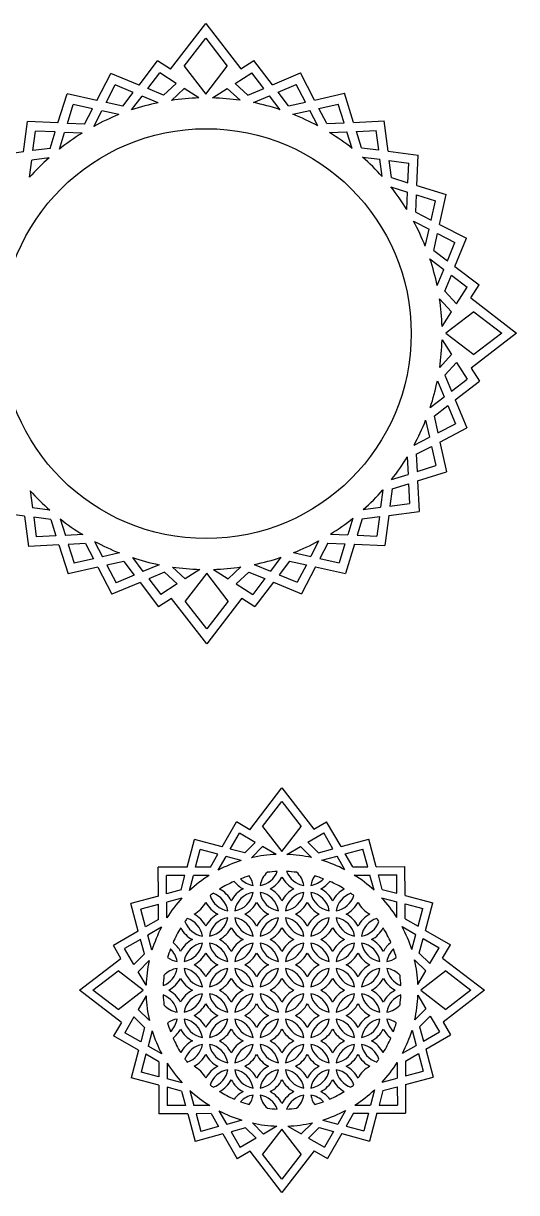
# Model space of a CAD drawing. Extents: x -1001 to -400, y -393 to -130.
# Drawn here: x -824.6 to -716.4, y -389.9 to -133.2 of the extents above; entities that cross this region are included whole.
import ezdxf

# ---------------------------------------------------------------- set-up
doc = ezdxf.new("R2010")
doc.units = 0
doc.layers.get('0').update_dxf_attribs({"linetype": 'CONTINUOUS'})

msp = doc.modelspace()

# ---------------------------------------------------------------- linework, layer by layer
for p, q in [((-792.312959, -143.211841), (-784.591329, -133.187622)), ((-784.591329, -133.187622), (-776.891872, -143.183055)), ((-789.303862, -142.582823), (-784.591329, -136.465013)), ((-784.591329, -136.465013), (-779.878795, -142.582823)), ((-799.228991, -146.717792), (-795.173308, -141.390041)), ((-792.312959, -143.211841), (-795.173308, -141.390041)), ((-789.303862, -142.582823), (-784.591329, -148.700633)), ((-784.591329, -148.700633), (-779.878795, -142.582823)), ((-776.891872, -143.183055), (-774.036085, -141.348247)), ((-769.959366, -146.659917), (-774.036085, -141.348247)), ((-808.484282, -150.107182), (-805.415368, -144.15611)), ((-799.228991, -146.717792), (-805.415368, -144.15611)), ((-797.317861, -147.509161), (-794.696157, -144.065157)), ((-791.04542, -146.390368), (-794.696157, -144.065157)), ((-778.144168, -146.364858), (-774.502654, -144.025229)), ((-771.867351, -147.458838), (-774.502654, -144.025229)), ((-769.959366, -146.659917), (-763.783166, -144.073791)), ((-760.690744, -150.01268), (-763.783166, -144.073791)), ((-817.010403, -155.052245), (-815.021506, -148.658671)), ((-808.484282, -150.107182), (-815.021506, -148.658671)), ((-806.464767, -150.554664), (-804.480937, -146.707729)), ((-800.481894, -148.36367), (-804.480937, -146.707729)), ((-802.772544, -151.372784), (-800.481894, -148.36367)), ((-793.823796, -148.955999), (-797.317861, -147.509161)), ((-793.823796, -148.955999), (-791.04542, -146.390368)), ((-792.110421, -150.096113), (-789.300744, -147.501578)), ((-786.075067, -149.556061), (-789.300744, -147.501578)), ((-783.101964, -149.550182), (-779.884436, -147.482959)), ((-777.064521, -150.066363), (-779.884436, -147.482959)), ((-775.355669, -148.919482), (-778.144168, -146.364858)), ((-775.355669, -148.919482), (-771.867351, -147.458838)), ((-768.699964, -148.300828), (-764.7075, -146.629085)), ((-766.397434, -151.300859), (-768.699964, -148.300828)), ((-762.708473, -150.468145), (-764.7075, -146.629085)), ((-760.690744, -150.01268), (-754.159298, -148.538329)), ((-752.145134, -154.923987), (-754.159298, -148.538329)), ((-814.943864, -155.142243), (-813.658187, -151.009263)), ((-809.432347, -151.94562), (-813.658187, -151.009263)), ((-802.772544, -151.372784), (-806.464767, -150.554664)), ((-800.88722, -152.198053), (-798.570765, -149.155039)), ((-795.037336, -150.618177), (-798.570765, -149.155039)), ((-774.135565, -150.576847), (-770.607949, -149.099748)), ((-768.279479, -152.133577), (-770.607949, -149.099748)), ((-766.397434, -151.300859), (-762.708473, -150.468145)), ((-759.735416, -151.847354), (-755.513311, -150.894293)), ((-754.2113, -155.022157), (-755.513311, -150.894293)), ((-811.165669, -155.306785), (-809.432347, -151.94562)), ((-809.165682, -155.792134), (-807.412832, -152.393102)), ((-803.679013, -153.220438), (-807.412832, -152.393102)), ((-765.483665, -153.144914), (-761.753145, -152.302819)), ((-759.986869, -155.694892), (-761.753145, -152.302819)), ((-757.988816, -155.201638), (-759.735416, -151.847354)), ((-824.548292, -161.402726), (-823.699843, -154.760916)), ((-817.010403, -155.052245), (-823.699843, -154.760916)), ((-811.165669, -155.306785), (-814.943864, -155.142243)), ((-757.988816, -155.201638), (-754.2113, -155.022157)), ((-752.145134, -154.923987), (-745.456897, -154.606207)), ((-744.58219, -161.244609), (-745.456897, -154.606207)), ((-822.497521, -161.132506), (-821.94906, -156.83906)), ((-817.624824, -157.027382), (-821.94906, -156.83906)), ((-818.748153, -160.638472), (-817.624824, -157.027382)), ((-816.694269, -160.769153), (-815.558285, -157.117381)), ((-811.737525, -157.283777), (-815.558285, -157.117381)), ((-757.409146, -157.176353), (-753.589074, -156.994849)), ((-752.438658, -160.642099), (-753.589074, -156.994849)), ((-751.522907, -156.896679), (-747.199448, -156.691258)), ((-750.385308, -160.503297), (-751.522907, -156.896679)), ((-746.634014, -160.982501), (-747.199448, -156.691258)), ((-824.548292, -161.402726), (-831.186693, -162.277432)), ((-818.748153, -160.638472), (-822.497521, -161.132506)), ((-750.385308, -160.503297), (-746.634014, -160.982501)), ((-744.58219, -161.244609), (-737.940381, -162.093057)), ((-823.24423, -166.977885), (-822.759628, -163.18433)), ((-818.96802, -162.68473), (-822.759628, -163.18433)), ((-750.15735, -162.54867), (-746.363795, -163.033272)), ((-745.864195, -166.824881), (-746.363795, -163.033272)), ((-744.311971, -163.29538), (-740.018524, -163.84384)), ((-743.817937, -167.044748), (-744.311971, -163.29538)), ((-740.206847, -168.168077), (-740.018524, -163.84384)), ((-738.231709, -168.782498), (-737.940381, -162.093057)), ((-743.948617, -169.098631), (-740.296846, -170.234615)), ((-743.817937, -167.044748), (-740.206847, -168.168077)), ((-738.231709, -168.782498), (-731.838136, -170.771395)), ((-740.463241, -174.055375), (-740.296846, -170.234615)), ((-738.48625, -174.627231), (-738.321708, -170.849036)), ((-738.321708, -170.849036), (-734.188728, -172.134713)), ((-733.286647, -177.308619), (-731.838136, -170.771395)), ((-735.125085, -176.360553), (-734.188728, -172.134713)), ((-738.971599, -176.627219), (-735.572567, -178.380068)), ((-738.48625, -174.627231), (-735.125085, -176.360553)), ((-736.399903, -182.113888), (-735.572567, -178.380068)), ((-734.552248, -183.020357), (-733.734129, -179.328134)), ((-733.734129, -179.328134), (-729.887193, -181.311963)), ((-733.286647, -177.308619), (-727.335575, -180.377532)), ((-731.543135, -185.311006), (-729.887193, -181.311963)), ((-729.897257, -186.56391), (-727.335575, -180.377532)), ((-734.552248, -183.020357), (-731.543135, -185.311006)), ((-735.377517, -184.90568), (-732.334504, -187.222136)), ((-733.797641, -190.755565), (-732.334504, -187.222136)), ((-729.897257, -186.56391), (-724.569506, -190.619592)), ((-732.135464, -191.969104), (-730.688626, -188.475039)), ((-730.688626, -188.475039), (-727.244622, -191.096743)), ((-732.135464, -191.969104), (-729.569832, -194.747481)), ((-729.569832, -194.747481), (-727.244622, -191.096743)), ((-726.391306, -193.479941), (-724.569506, -190.619592)), ((-733.275578, -193.682479), (-730.681043, -196.492156)), ((-726.391306, -193.479941), (-716.367087, -201.201572)), ((-732.735526, -199.717833), (-730.681043, -196.492156)), ((-725.762287, -196.489038), (-731.880097, -201.201572)), ((-725.762287, -196.489038), (-719.644477, -201.201572)), ((-732.729647, -202.690937), (-730.662424, -205.908465)), ((-731.880097, -201.201572), (-725.762287, -205.914105)), ((-716.367087, -201.201572), (-726.36252, -208.901029)), ((-719.644477, -201.201572), (-725.762287, -205.914105)), ((-733.245828, -208.728379), (-730.662424, -205.908465)), ((-732.098946, -210.437232), (-729.544323, -207.648732)), ((-729.544323, -207.648732), (-727.204694, -211.290247)), ((-732.098946, -210.437232), (-730.638302, -213.925549)), ((-726.36252, -208.901029), (-724.527711, -211.756815)), ((-733.756312, -211.657335), (-732.279213, -215.184951)), ((-730.638302, -213.925549), (-727.204694, -211.290247)), ((-729.839382, -215.833534), (-724.527711, -211.756815)), ((-735.313042, -217.513422), (-732.279213, -215.184951)), ((-734.480323, -219.395467), (-731.480293, -217.092937)), ((-731.480293, -217.092937), (-729.80855, -221.085401)), ((-729.839382, -215.833534), (-727.253256, -222.009734)), ((-736.324379, -220.309236), (-735.482284, -224.039755)), ((-734.480323, -219.395467), (-733.64761, -223.084427)), ((-733.64761, -223.084427), (-729.80855, -221.085401)), ((-733.192145, -225.102157), (-727.253256, -222.009734)), ((-738.874357, -225.806032), (-735.482284, -224.039755)), ((-733.192145, -225.102157), (-731.717794, -231.633602)), ((-740.355817, -228.383754), (-740.174314, -232.203827)), ((-738.381103, -227.804084), (-735.026819, -226.057485)), ((-738.381103, -227.804084), (-738.201621, -231.5816)), ((-735.026819, -226.057485), (-734.073758, -230.279589)), ((-738.201621, -231.5816), (-734.073758, -230.279589)), ((-743.821564, -233.354243), (-740.174314, -232.203827)), ((-738.103451, -233.647767), (-731.717794, -231.633602)), ((-823.10817, -235.788555), (-822.60857, -239.580163)), ((-745.728135, -235.635551), (-746.212737, -239.429106)), ((-743.682762, -235.407593), (-744.161966, -239.158886)), ((-743.682762, -235.407593), (-740.076144, -234.269993)), ((-740.076144, -234.269993), (-739.870722, -238.593452)), ((-738.103451, -233.647767), (-737.785672, -240.336003)), ((-744.161966, -239.158886), (-739.870722, -238.593452)), ((-824.390175, -241.368827), (-831.031984, -240.520378)), ((-818.815016, -240.064766), (-822.60857, -239.580163)), ((-750.004345, -239.928706), (-746.212737, -239.429106)), ((-744.424073, -241.21071), (-745.272522, -247.852519)), ((-744.424073, -241.21071), (-737.785672, -240.336003)), ((-824.390175, -241.368827), (-823.515468, -248.007228)), ((-818.587058, -242.110138), (-822.338351, -241.630934)), ((-822.338351, -241.630934), (-821.772917, -245.922178)), ((-818.587058, -242.110138), (-817.449458, -245.716757)), ((-816.533707, -241.971336), (-815.383292, -245.618587)), ((-752.278096, -241.844283), (-753.41408, -245.496055)), ((-750.224213, -241.974964), (-751.347542, -245.586054)), ((-750.224213, -241.974964), (-746.474845, -241.480929)), ((-746.474845, -241.480929), (-747.023305, -245.774376)), ((-817.449458, -245.716757), (-821.772917, -245.922178)), ((-811.563219, -245.437083), (-815.383292, -245.618587)), ((-757.23484, -245.329659), (-753.41408, -245.496055)), ((-751.347542, -245.586054), (-747.023305, -245.774376)), ((-816.827231, -247.689449), (-823.515468, -248.007228)), ((-816.827231, -247.689449), (-814.813067, -254.075107)), ((-810.983549, -247.411797), (-814.761065, -247.591279)), ((-814.761065, -247.591279), (-813.459054, -251.719142)), ((-810.983549, -247.411797), (-809.236949, -250.766081)), ((-808.985497, -246.918544), (-807.21922, -250.310617)), ((-759.806683, -246.821302), (-761.559533, -250.220334)), ((-757.806696, -247.30665), (-759.540018, -250.667816)), ((-757.806696, -247.30665), (-754.028501, -247.471192)), ((-754.028501, -247.471192), (-755.314178, -251.604173)), ((-751.961962, -247.561191), (-753.950859, -253.954765)), ((-751.961962, -247.561191), (-745.272522, -247.852519)), ((-809.236949, -250.766081), (-813.459054, -251.719142)), ((-803.488701, -249.468522), (-807.21922, -250.310617)), ((-802.574932, -251.312577), (-806.263892, -252.145291)), ((-802.574932, -251.312577), (-800.272401, -254.312608)), ((-800.692887, -250.479859), (-798.364416, -253.513688)), ((-768.085145, -250.415383), (-770.4016, -253.458397)), ((-766.199822, -251.240652), (-768.490471, -254.249766)), ((-766.199822, -251.240652), (-762.507598, -252.058771)), ((-765.293352, -249.392998), (-761.559533, -250.220334)), ((-759.540018, -250.667816), (-755.314178, -251.604173)), ((-808.281621, -252.600755), (-814.813067, -254.075107)), ((-808.281621, -252.600755), (-805.189199, -258.539645)), ((-806.263892, -252.145291), (-804.264866, -255.984351)), ((-794.8368, -252.036588), (-798.364416, -253.513688)), ((-793.616697, -253.693954), (-797.105014, -255.154598)), ((-793.616697, -253.693954), (-790.828197, -256.248577)), ((-791.907844, -252.547073), (-789.087929, -255.130476)), ((-784.381037, -253.912803), (-789.09357, -260.030613)), ((-785.870401, -253.063253), (-789.087929, -255.130476)), ((-779.668503, -260.030613), (-784.381037, -253.912803)), ((-782.897298, -253.057375), (-779.671621, -255.111858)), ((-776.861944, -252.517322), (-779.671621, -255.111858)), ((-775.148569, -253.657437), (-777.926946, -256.223068)), ((-775.148569, -253.657437), (-771.654504, -255.104275)), ((-773.935029, -251.995259), (-770.4016, -253.458397)), ((-762.507598, -252.058771), (-764.491428, -255.905707)), ((-760.488083, -252.506253), (-763.556997, -258.457326)), ((-760.488083, -252.506253), (-753.950859, -253.954765)), ((-799.012999, -255.953518), (-805.189199, -258.539645)), ((-800.272401, -254.312608), (-804.264866, -255.984351)), ((-799.012999, -255.953518), (-794.93628, -261.265189)), ((-797.105014, -255.154598), (-794.469712, -258.588207)), ((-790.828197, -256.248577), (-794.469712, -258.588207)), ((-777.926946, -256.223068), (-774.276208, -258.548278)), ((-771.654504, -255.104275), (-774.276208, -258.548278)), ((-769.743374, -255.895643), (-773.799057, -261.223395)), ((-769.743374, -255.895643), (-763.556997, -258.457326)), ((-768.490471, -254.249766), (-764.491428, -255.905707)), ((-792.080494, -259.430381), (-794.93628, -261.265189)), ((-784.381037, -269.425814), (-792.080494, -259.430381)), ((-784.381037, -266.148423), (-789.09357, -260.030613)), ((-776.659406, -259.401595), (-784.381037, -269.425814)), ((-779.668503, -260.030613), (-784.381037, -266.148423)), ((-776.659406, -259.401595), (-773.799057, -261.223395)), ((-774.92723, -310.221901), (-767.859702, -301.046839)), ((-767.859702, -301.046839), (-760.87074, -310.119907)), ((-772.100982, -309.502519), (-767.859702, -303.99649)), ((-767.859702, -303.99649), (-763.618422, -309.502519)), ((-780.993712, -314.005201), (-777.865489, -308.5289)), ((-774.92723, -310.221901), (-777.865489, -308.5289)), ((-772.100982, -309.502519), (-767.859702, -315.008548)), ((-767.859702, -315.008548), (-763.618422, -309.502519)), ((-760.87074, -310.119907), (-758.051184, -308.474685)), ((-754.893042, -313.933785), (-758.051184, -308.474685)), ((-788.691283, -318.477523), (-787.087023, -312.378178)), ((-780.993712, -314.005201), (-787.087023, -312.378178)), ((-779.195081, -314.485468), (-777.198672, -310.990534)), ((-773.711218, -312.999977), (-777.198672, -310.990534)), ((-776.022476, -315.33261), (-773.711218, -312.999977)), ((-762.180929, -312.968428), (-758.704521, -310.939931)), ((-759.856943, -315.288378), (-762.180929, -312.968428)), ((-756.689019, -314.423887), (-758.704521, -310.939931)), ((-754.893042, -313.933785), (-748.808725, -312.273443)), ((-747.171113, -318.363916), (-748.808725, -312.273443)), ((-786.829636, -318.475905), (-785.805809, -314.583349)), ((-781.917105, -315.621703), (-785.805809, -314.583349)), ((-783.545878, -318.473051), (-781.917105, -315.621703)), ((-776.022476, -315.33261), (-779.195081, -314.485468)), ((-774.520769, -316.374398), (-772.098176, -313.929399)), ((-769.115871, -315.64778), (-772.098176, -313.929399)), ((-766.761719, -315.641338), (-763.788861, -313.906663)), ((-761.352925, -316.338369), (-763.788861, -313.906663)), ((-759.856943, -315.288378), (-756.689019, -314.423887)), ((-753.960818, -315.545209), (-750.077852, -314.485591)), ((-752.316468, -318.3876), (-753.960818, -315.545209)), ((-749.032741, -318.372485), (-750.077852, -314.485591)), ((-781.825707, -319.09067), (-780.118474, -316.10197)), ((-776.793039, -316.98992), (-780.118474, -316.10197)), ((-759.077321, -316.941446), (-755.756794, -316.035311)), ((-754.033233, -319.014625), (-755.756794, -316.035311)), ((-788.691283, -318.477523), (-794.998073, -318.483004)), ((-794.969043, -324.789731), (-794.998073, -318.483004)), ((-789.16483, -320.277935), (-793.189776, -320.281433)), ((-793.171249, -324.306339), (-793.189776, -320.281433)), ((-790.000121, -323.453683), (-789.16483, -320.277935)), ((-788.178711, -323.605045), (-787.303184, -320.276317)), ((-783.861242, -320.273326), (-787.303184, -320.276317)), ((-783.545878, -318.473051), (-786.829636, -318.475905)), ((-752.316468, -318.3876), (-749.032741, -318.372485)), ((-751.991256, -320.186122), (-748.549348, -320.170279)), ((-747.655619, -323.494165), (-748.549348, -320.170279)), ((-747.171113, -318.363916), (-740.864385, -318.334886)), ((-746.687721, -320.16171), (-742.662814, -320.143183)), ((-745.835065, -323.332837), (-746.687721, -320.16171)), ((-742.659317, -324.168128), (-742.662814, -320.143183)), ((-740.858904, -324.641676), (-740.864385, -318.334886)), ((-790.000121, -323.453683), (-793.171249, -324.306339)), ((-745.835065, -323.332837), (-742.659317, -324.168128)), ((-794.969043, -324.789731), (-801.059516, -326.427343)), ((-789.838794, -325.274237), (-793.16268, -326.167967)), ((-745.986426, -325.154247), (-742.657699, -326.029775)), ((-742.654707, -329.471717), (-742.657699, -326.029775)), ((-740.858904, -324.641676), (-734.75956, -326.245936)), ((-799.399174, -332.511661), (-801.059516, -326.427343)), ((-794.960474, -326.651359), (-798.847367, -327.69647)), ((-797.787749, -331.579436), (-798.847367, -327.69647)), ((-794.945359, -329.935086), (-794.960474, -326.651359)), ((-793.146837, -329.609874), (-793.16268, -326.167967)), ((-740.857286, -326.503323), (-736.964731, -327.52715)), ((-740.854433, -329.78708), (-740.857286, -326.503323)), ((-738.003084, -331.415854), (-736.964731, -327.52715)), ((-736.386583, -332.339246), (-734.75956, -326.245936)), ((-794.945359, -329.935086), (-797.787749, -331.579436)), ((-740.854433, -329.78708), (-738.003084, -331.415854)), ((-799.399174, -332.511661), (-804.858274, -335.669803)), ((-794.318334, -331.651851), (-797.297648, -333.375413)), ((-796.391513, -336.695939), (-797.297648, -333.375413)), ((-741.472052, -331.507252), (-738.483351, -333.214485)), ((-739.371302, -336.53992), (-738.483351, -333.214485)), ((-736.386583, -332.339246), (-730.910281, -335.467469)), ((-803.213052, -338.489359), (-804.858274, -335.669803)), ((-798.909072, -334.307637), (-802.393028, -336.323139)), ((-798.044581, -337.475562), (-798.909072, -334.307637)), ((-737.713992, -337.310483), (-736.86685, -334.137878)), ((-736.86685, -334.137878), (-733.371915, -336.134286)), ((-735.381359, -339.62174), (-733.371915, -336.134286)), ((-732.603283, -338.405729), (-730.910281, -335.467469)), ((-812.28612, -345.47832), (-803.213052, -338.489359)), ((-800.36453, -339.799547), (-802.393028, -336.323139)), ((-798.044581, -337.475562), (-800.36453, -339.799547)), ((-738.75578, -338.812189), (-736.310781, -341.234783)), ((-737.713992, -337.310483), (-735.381359, -339.62174)), ((-732.603283, -338.405729), (-723.42822, -345.473257)), ((-809.336468, -345.47832), (-803.830439, -341.23704)), ((-798.32441, -345.47832), (-803.830439, -341.23704)), ((-796.99459, -338.971544), (-799.426295, -341.407479)), ((-797.691621, -344.380337), (-799.426295, -341.407479)), ((-738.029161, -344.217087), (-736.310781, -341.234783)), ((-731.883901, -341.231976), (-737.38993, -345.473257)), ((-731.883901, -341.231976), (-726.377872, -345.473257)), ((-803.111057, -352.545848), (-812.28612, -345.47832)), ((-803.830439, -349.719601), (-809.336468, -345.47832)), ((-803.830439, -349.719601), (-798.32441, -345.47832)), ((-737.38993, -345.473257), (-731.883901, -349.714537)), ((-723.42822, -345.473257), (-732.501289, -352.462218)), ((-726.377872, -345.473257), (-731.883901, -349.714537)), ((-797.685179, -346.73449), (-799.403559, -349.716794)), ((-738.022719, -346.57124), (-736.288045, -349.544098)), ((-800.332982, -351.329837), (-802.342425, -354.817291)), ((-798.000348, -353.641094), (-800.332982, -351.329837)), ((-796.95856, -352.139388), (-799.403559, -349.716794)), ((-738.71975, -351.980033), (-736.288045, -349.544098)), ((-737.669759, -353.476015), (-735.34981, -351.15203)), ((-735.34981, -351.15203), (-733.321312, -354.628438)), ((-803.111057, -352.545848), (-804.804059, -355.484108)), ((-798.000348, -353.641094), (-798.847491, -356.813699)), ((-739.322827, -354.255638), (-738.416693, -357.576164)), ((-737.669759, -353.476015), (-736.805268, -356.64394)), ((-732.501289, -352.462218), (-730.856066, -355.281774)), ((-799.327758, -358.612331), (-804.804059, -355.484108)), ((-798.847491, -356.813699), (-802.342425, -354.817291)), ((-796.343038, -354.411657), (-797.230989, -357.737092)), ((-736.805268, -356.64394), (-733.321312, -354.628438)), ((-736.315166, -358.439916), (-730.856066, -355.281774)), ((-799.327758, -358.612331), (-800.954781, -364.705641)), ((-794.242288, -359.444325), (-797.230989, -357.737092)), ((-741.396006, -359.299726), (-738.416693, -357.576164)), ((-740.768982, -361.016491), (-737.926591, -359.372141)), ((-737.926591, -359.372141), (-736.866973, -363.255107)), ((-736.315166, -358.439916), (-734.654824, -364.524234)), ((-797.711256, -359.535723), (-798.74961, -363.424427)), ((-794.859908, -361.164497), (-797.711256, -359.535723)), ((-794.859908, -361.164497), (-794.857054, -364.448254)), ((-793.059633, -361.47986), (-793.056642, -364.921802)), ((-742.567504, -361.341703), (-742.55166, -364.78361)), ((-740.768982, -361.016491), (-740.753866, -364.300218)), ((-794.857054, -364.448254), (-798.74961, -363.424427)), ((-740.753866, -364.300218), (-736.866973, -363.255107)), ((-740.745297, -366.161846), (-734.654824, -364.524234)), ((-794.855436, -366.309901), (-800.954781, -364.705641)), ((-794.855436, -366.309901), (-794.849955, -372.616691)), ((-789.727914, -365.79733), (-793.056642, -364.921802)), ((-789.879275, -367.61874), (-793.055024, -366.783449)), ((-793.055024, -366.783449), (-793.051526, -370.808394)), ((-745.875547, -365.67734), (-742.55166, -364.78361)), ((-745.714219, -367.497894), (-742.543091, -366.645238)), ((-742.543091, -366.645238), (-742.524565, -370.670144)), ((-740.745297, -366.161846), (-740.716267, -372.468573)), ((-789.879275, -367.61874), (-789.02662, -370.789867)), ((-788.058721, -367.457412), (-787.164992, -370.781298)), ((-747.535629, -367.346532), (-748.411157, -370.67526)), ((-745.714219, -367.497894), (-746.54951, -370.673642)), ((-789.02662, -370.789867), (-793.051526, -370.808394)), ((-783.723085, -370.765455), (-787.164992, -370.781298)), ((-781.681107, -371.936952), (-779.957546, -374.916266)), ((-753.888634, -371.860907), (-755.595867, -374.849607)), ((-751.853099, -370.678251), (-748.411157, -370.67526)), ((-746.54951, -370.673642), (-742.524565, -370.670144)), ((-788.543227, -372.587661), (-794.849955, -372.616691)), ((-788.543227, -372.587661), (-786.905616, -378.678134)), ((-783.397873, -372.563977), (-786.681599, -372.579092)), ((-786.681599, -372.579092), (-785.636488, -376.465986)), ((-783.397873, -372.563977), (-781.753522, -375.406368)), ((-776.637019, -374.010131), (-779.957546, -374.916266)), ((-774.361415, -374.613208), (-771.925479, -377.044914)), ((-761.193571, -374.577179), (-763.616164, -377.022178)), ((-758.921301, -373.961657), (-755.595867, -374.849607)), ((-752.168462, -372.478526), (-753.797235, -375.329874)), ((-752.168462, -372.478526), (-748.884704, -372.475672)), ((-748.884704, -372.475672), (-749.908531, -376.368228)), ((-747.023058, -372.474054), (-748.627318, -378.573399)), ((-747.023058, -372.474054), (-740.716267, -372.468573)), ((-780.821298, -377.017792), (-786.905616, -378.678134)), ((-781.753522, -375.406368), (-785.636488, -376.465986)), ((-780.821298, -377.017792), (-777.663156, -382.476892)), ((-775.857397, -375.663199), (-779.025321, -376.52769)), ((-779.025321, -376.52769), (-777.009819, -380.011646)), ((-775.857397, -375.663199), (-773.533412, -377.983149)), ((-767.854638, -375.943029), (-772.095919, -381.449058)), ((-768.952622, -375.310239), (-771.925479, -377.044914)), ((-763.613358, -381.449058), (-767.854638, -375.943029)), ((-766.598469, -375.303797), (-763.616164, -377.022178)), ((-759.691864, -375.618967), (-762.003122, -377.9516)), ((-759.691864, -375.618967), (-756.51926, -376.466109)), ((-756.51926, -376.466109), (-758.515668, -379.961043)), ((-754.720628, -376.946376), (-757.848851, -382.422677)), ((-754.720628, -376.946376), (-748.627318, -378.573399)), ((-753.797235, -375.329874), (-749.908531, -376.368228)), ((-773.533412, -377.983149), (-777.009819, -380.011646)), ((-762.003122, -377.9516), (-758.515668, -379.961043)), ((-774.8436, -380.83167), (-777.663156, -382.476892)), ((-767.854638, -389.904738), (-774.8436, -380.83167)), ((-767.854638, -386.955087), (-772.095919, -381.449058)), ((-760.787111, -380.729675), (-767.854638, -389.904738)), ((-763.613358, -381.449058), (-767.854638, -386.955087)), ((-760.787111, -380.729675), (-757.848851, -382.422677))]:
    msp.add_line(p, q)
msp.add_circle((-784.486183, -201.306718), 45)
for centre, radius, start, end in [((-784.486183, -201.306718), 51.775043, 101.758582, 108.468), ((-784.486183, -201.306718), 51.775043, 91.758582, 98.468), ((-784.486183, -201.306718), 51.775043, 81.758582, 88.468), ((-784.486183, -201.306718), 51.775043, 71.758582, 78.468), ((-784.486183, -201.306718), 51.775043, 111.758582, 118.468), ((-784.486183, -201.306718), 51.775043, 61.758582, 68.468), ((-784.486183, -201.306718), 51.775043, 121.758582, 128.468), ((-784.486183, -201.306718), 51.775043, 51.758582, 58.468), ((-784.486183, -201.306718), 51.775043, 131.758582, 138.468), ((-784.486183, -201.306718), 51.775043, 41.758582, 48.468), ((-784.486183, -201.306718), 51.775043, 31.758582, 38.468), ((-784.486183, -201.306718), 51.775043, 21.758582, 28.468), ((-784.486183, -201.306718), 51.775043, 11.758582, 18.468), ((-784.486183, -201.306718), 51.775043, 1.758582, 8.468), ((-784.486183, -201.306718), 51.775043, 351.758582, 358.468), ((-784.486183, -201.306718), 51.775043, 341.758582, 348.468), ((-784.486183, -201.306718), 51.775043, 331.758582, 338.468), ((-784.486183, -201.306718), 51.775043, 321.758582, 328.468), ((-784.486183, -201.306718), 51.775043, 221.758582, 228.468), ((-784.486183, -201.306718), 51.775043, 311.758582, 318.468), ((-784.486183, -201.306718), 51.775043, 231.758582, 238.468), ((-784.486183, -201.306718), 51.775043, 301.758582, 308.468), ((-784.486183, -201.306718), 51.775043, 241.758582, 248.468), ((-784.486183, -201.306718), 51.775043, 291.758582, 298.468), ((-784.486183, -201.306718), 51.775043, 251.758582, 258.468), ((-784.486183, -201.306718), 51.775043, 281.758582, 288.468), ((-784.486183, -201.306718), 51.775043, 261.758582, 268.468), ((-784.486183, -201.306718), 51.775043, 271.758582, 278.468), ((-767.85717, -345.475788), 29.854555, 92.416372, 102.897177), ((-767.85717, -345.475788), 29.854555, 77.416372, 87.897177), ((-767.85717, -345.475788), 29.854555, 107.416372, 117.897177), ((-767.85717, -345.475788), 29.854555, 62.416372, 72.897177), ((-767.85717, -345.475788), 29.854555, 122.416372, 132.897177), ((-767.85717, -345.475788), 26.1, 105.972198, 110.36938), ((-778.984273, -323.221582), 4.86, 9.044199, 35.731966), ((-773.420722, -317.658031), 4.86, 279.044199, 339.047719), ((-767.85717, -323.221582), 4.86, 131.366541, 170.955801), ((-767.85717, -345.475788), 26.1, 92.250485, 97.068693), ((-773.420722, -317.658031), 6.3, 297.980975, 332.019025), ((-762.293619, -317.658031), 6.3, 207.980975, 242.019025), ((-762.293619, -317.658031), 4.86, 200.952281, 260.955801), ((-767.85717, -345.475788), 26.1, 82.931307, 87.749515), ((-767.85717, -323.221582), 4.86, 9.044199, 48.633459), ((-756.730067, -323.221582), 4.86, 144.268034, 170.955801), ((-767.85717, -345.475788), 26.1, 69.63062, 74.027802), ((-767.85717, -345.475788), 29.854555, 47.416372, 57.897177), ((-767.85717, -345.475788), 26.1, 113.709658, 121.616685), ((-784.547825, -328.785134), 6.3, 27.980975, 61.47879), ((-773.420722, -328.785134), 6.3, 117.980975, 152.019025), ((-773.420722, -317.658031), 6.3, 218.48711, 242.019025), ((-773.420722, -317.658031), 4.86, 223.572146, 260.955801), ((-773.420722, -328.785134), 6.3, 27.980975, 62.019025), ((-762.293619, -328.785134), 6.3, 117.980975, 152.019025), ((-762.293619, -317.658031), 4.86, 279.044199, 316.427854), ((-762.293619, -317.658031), 6.3, 297.980975, 321.51289), ((-762.293619, -328.785134), 6.3, 27.980975, 62.019025), ((-767.85717, -345.475788), 26.1, 58.383315, 66.290342), ((-751.166515, -328.785134), 6.3, 118.52121, 152.019025), ((-767.85717, -345.475788), 29.854555, 137.416372, 147.897177), ((-767.85717, -345.475788), 26.1, 125.36228, 127.157904), ((-778.984273, -323.221582), 4.86, 197.398136, 260.955801), ((-784.547825, -328.785134), 4.86, 9.044199, 70.960543), ((-778.984273, -323.221582), 4.86, 279.044199, 350.955801), ((-773.420722, -328.785134), 4.86, 99.044199, 170.955801), ((-773.420722, -328.785134), 4.86, 9.044199, 80.955801), ((-767.85717, -323.221582), 4.86, 189.044199, 260.955801), ((-767.85717, -323.221582), 4.86, 279.044199, 350.955801), ((-762.293619, -328.785134), 4.86, 99.044199, 170.955801), ((-762.293619, -328.785134), 4.86, 9.044199, 80.955801), ((-756.730067, -323.221582), 4.86, 189.044199, 260.955801), ((-756.730067, -323.221582), 4.86, 279.044199, 342.601864), ((-751.166515, -328.785134), 4.86, 109.039457, 170.955801), ((-767.85717, -345.475788), 26.1, 52.842096, 54.63772), ((-767.85717, -345.475788), 29.854555, 32.416372, 42.897177), ((-790.111377, -323.221582), 6.3, 297.980975, 332.019025), ((-778.984273, -323.221582), 6.3, 207.980975, 242.019025), ((-778.984273, -323.221582), 6.3, 297.980975, 332.019025), ((-767.85717, -323.221582), 6.3, 207.980975, 242.019025), ((-767.85717, -323.221582), 6.3, 297.980975, 332.019025), ((-756.730067, -323.221582), 6.3, 207.980975, 242.019025), ((-756.730067, -323.221582), 6.3, 297.980975, 332.019025), ((-745.602964, -323.221582), 6.3, 207.980975, 242.019025), ((-784.547825, -328.785134), 4.86, 199.039457, 260.955801), ((-767.85717, -345.475788), 26.1, 142.842096, 144.63772), ((-790.111377, -334.348685), 4.86, 9.044199, 72.601864), ((-790.111377, -334.348685), 6.3, 27.980975, 62.019025), ((-778.984273, -334.348685), 6.3, 117.980975, 152.019025), ((-784.547825, -328.785134), 4.86, 279.044199, 350.955801), ((-778.984273, -334.348685), 4.86, 99.044199, 170.955801), ((-778.984273, -334.348685), 4.86, 9.044199, 80.955801), ((-773.420722, -328.785134), 4.86, 189.044199, 260.955801), ((-778.984273, -334.348685), 6.3, 27.980975, 62.019025), ((-767.85717, -334.348685), 6.3, 117.980975, 152.019025), ((-773.420722, -328.785134), 4.86, 279.044199, 350.955801), ((-767.85717, -334.348685), 4.86, 99.044199, 170.955801), ((-767.85717, -334.348685), 4.86, 9.044199, 80.955801), ((-762.293619, -328.785134), 4.86, 189.044199, 260.955801), ((-767.85717, -334.348685), 6.3, 27.980975, 62.019025), ((-756.730067, -334.348685), 6.3, 117.980975, 152.019025), ((-762.293619, -328.785134), 4.86, 279.044199, 350.955801), ((-756.730067, -334.348685), 4.86, 99.044199, 170.955801), ((-756.730067, -334.348685), 4.86, 9.044199, 80.955801), ((-751.166515, -328.785134), 4.86, 189.044199, 260.955801), ((-756.730067, -334.348685), 6.3, 27.980975, 62.019025), ((-745.602964, -334.348685), 6.3, 117.980975, 152.019025), ((-745.602964, -334.348685), 4.86, 107.398136, 170.955801), ((-751.166515, -328.785134), 4.86, 279.044199, 340.960543), ((-767.85717, -345.475788), 26.1, 35.36228, 37.157904), ((-767.85717, -345.475788), 29.854555, 152.416372, 162.897177), ((-767.85717, -345.475788), 26.1, 148.383315, 156.290342), ((-784.547825, -328.785134), 6.3, 208.52121, 242.019025), ((-784.547825, -328.785134), 6.3, 297.980975, 332.019025), ((-773.420722, -328.785134), 6.3, 207.980975, 242.019025), ((-773.420722, -328.785134), 6.3, 297.980975, 332.019025), ((-762.293619, -328.785134), 6.3, 207.980975, 242.019025), ((-762.293619, -328.785134), 6.3, 297.980975, 332.019025), ((-751.166515, -328.785134), 6.3, 207.980975, 242.019025), ((-751.166515, -328.785134), 6.3, 297.980975, 331.47879), ((-767.85717, -345.475788), 26.1, 23.709658, 31.616685), ((-767.85717, -345.475788), 29.854555, 17.416372, 27.897177), ((-795.674928, -339.912237), 6.3, 27.980975, 51.51289), ((-784.547825, -339.912237), 6.3, 117.980975, 152.019025), ((-790.111377, -334.348685), 4.86, 279.044199, 350.955801), ((-784.547825, -339.912237), 4.86, 99.044199, 170.955801), ((-784.547825, -339.912237), 4.86, 9.044199, 80.955801), ((-778.984273, -334.348685), 4.86, 189.044199, 260.955801), ((-784.547825, -339.912237), 6.3, 27.980975, 62.019025), ((-773.420722, -339.912237), 6.3, 117.980975, 152.019025), ((-778.984273, -334.348685), 4.86, 279.044199, 350.955801), ((-773.420722, -339.912237), 4.86, 99.044199, 170.955801), ((-773.420722, -339.912237), 4.86, 9.044199, 80.955801), ((-767.85717, -334.348685), 4.86, 189.044199, 260.955801), ((-773.420722, -339.912237), 6.3, 27.980975, 62.019025), ((-762.293619, -339.912237), 6.3, 117.980975, 152.019025), ((-767.85717, -334.348685), 4.86, 279.044199, 350.955801), ((-762.293619, -339.912237), 4.86, 99.044199, 170.955801), ((-762.293619, -339.912237), 4.86, 9.044199, 80.955801), ((-756.730067, -334.348685), 4.86, 189.044199, 260.955801), ((-762.293619, -339.912237), 6.3, 27.980975, 62.019025), ((-751.166515, -339.912237), 6.3, 117.980975, 152.019025), ((-756.730067, -334.348685), 4.86, 279.044199, 350.955801), ((-751.166515, -339.912237), 4.86, 99.044199, 170.955801), ((-745.602964, -334.348685), 4.86, 189.044199, 260.955801), ((-751.166515, -339.912237), 4.86, 9.044199, 80.955801), ((-751.166515, -339.912237), 6.3, 27.980975, 62.019025), ((-740.039412, -339.912237), 6.3, 128.48711, 152.019025), ((-790.111377, -334.348685), 4.86, 234.268034, 260.955801), ((-767.85717, -345.475788), 26.1, 159.63062, 164.027802), ((-795.674928, -339.912237), 4.86, 9.044199, 46.427854), ((-790.111377, -334.348685), 6.3, 297.980975, 332.019025), ((-778.984273, -334.348685), 6.3, 207.980975, 242.019025), ((-778.984273, -334.348685), 6.3, 297.980975, 332.019025), ((-767.85717, -334.348685), 6.3, 207.980975, 242.019025), ((-767.85717, -334.348685), 6.3, 297.980975, 332.019025), ((-756.730067, -334.348685), 6.3, 207.980975, 242.019025), ((-756.730067, -334.348685), 6.3, 297.980975, 332.019025), ((-745.602964, -334.348685), 6.3, 207.980975, 242.019025), ((-745.602964, -334.348685), 4.86, 279.044199, 305.731966), ((-740.039412, -339.912237), 4.86, 133.572146, 170.955801), ((-767.85717, -345.475788), 26.1, 15.972198, 20.36938), ((-767.85717, -345.475788), 29.854555, 2.416372, 12.897177), ((-767.85717, -345.475788), 29.854555, 167.416372, 177.897177), ((-795.674928, -339.912237), 4.86, 290.952281, 350.955801), ((-790.111377, -345.475788), 4.86, 99.044199, 138.633459), ((-790.111377, -345.475788), 4.86, 9.044199, 80.955801), ((-784.547825, -339.912237), 4.86, 189.044199, 260.955801), ((-790.111377, -345.475788), 6.3, 27.980975, 62.019025), ((-778.984273, -345.475788), 6.3, 117.980975, 152.019025), ((-784.547825, -339.912237), 4.86, 279.044199, 350.955801), ((-778.984273, -345.475788), 4.86, 99.044199, 170.955801), ((-773.420722, -339.912237), 4.86, 189.044199, 260.955801), ((-778.984273, -345.475788), 4.86, 9.044199, 80.955801), ((-778.984273, -345.475788), 6.3, 27.980975, 62.019025), ((-767.85717, -345.475788), 6.3, 117.980975, 152.019025), ((-773.420722, -339.912237), 4.86, 279.044199, 350.955801), ((-767.85717, -345.475788), 4.86, 99.044199, 170.955801), ((-762.293619, -339.912237), 4.86, 189.044199, 260.955801), ((-767.85717, -345.475788), 4.86, 9.044199, 80.955801), ((-767.85717, -345.475788), 6.3, 27.980975, 62.019025), ((-756.730067, -345.475788), 6.3, 117.980975, 152.019025), ((-762.293619, -339.912237), 4.86, 279.044199, 350.955801), ((-756.730067, -345.475788), 4.86, 99.044199, 170.955801), ((-756.730067, -345.475788), 4.86, 9.044199, 80.955801), ((-751.166515, -339.912237), 4.86, 189.044199, 260.955801), ((-756.730067, -345.475788), 6.3, 27.980975, 62.019025), ((-745.602964, -345.475788), 6.3, 117.980975, 152.019025), ((-745.602964, -345.475788), 4.86, 99.044199, 170.955801), ((-751.166515, -339.912237), 4.86, 279.044199, 350.955801), ((-745.602964, -345.475788), 4.86, 41.366541, 80.955801), ((-740.039412, -339.912237), 4.86, 189.044199, 249.047719), ((-767.85717, -345.475788), 26.1, 172.931307, 177.749515), ((-795.674928, -339.912237), 6.3, 297.980975, 332.019025), ((-784.547825, -339.912237), 6.3, 207.980975, 242.019025), ((-784.547825, -339.912237), 6.3, 297.980975, 332.019025), ((-773.420722, -339.912237), 6.3, 207.980975, 242.019025), ((-773.420722, -339.912237), 6.3, 297.980975, 332.019025), ((-762.293619, -339.912237), 6.3, 207.980975, 242.019025), ((-762.293619, -339.912237), 6.3, 297.980975, 332.019025), ((-751.166515, -339.912237), 6.3, 207.980975, 242.019025), ((-751.166515, -339.912237), 6.3, 297.980975, 332.019025), ((-740.039412, -339.912237), 6.3, 207.980975, 242.019025), ((-767.85717, -345.475788), 26.1, 2.250485, 7.068693), ((-795.674928, -351.03934), 4.86, 9.044199, 69.047719), ((-767.85717, -345.475788), 26.1, 182.250485, 187.068693), ((-795.674928, -351.03934), 6.3, 27.980975, 62.019025), ((-784.547825, -351.03934), 6.3, 117.980975, 152.019025), ((-790.111377, -345.475788), 4.86, 279.044199, 350.955801), ((-784.547825, -351.03934), 4.86, 99.044199, 170.955801), ((-784.547825, -351.03934), 4.86, 9.044199, 80.955801), ((-778.984273, -345.475788), 4.86, 189.044199, 260.955801), ((-784.547825, -351.03934), 6.3, 27.980975, 62.019025), ((-773.420722, -351.03934), 6.3, 117.980975, 152.019025), ((-778.984273, -345.475788), 4.86, 279.044199, 350.955801), ((-773.420722, -351.03934), 4.86, 99.044199, 170.955801), ((-773.420722, -351.03934), 4.86, 9.044199, 80.955801), ((-767.85717, -345.475788), 4.86, 189.044199, 260.955801), ((-773.420722, -351.03934), 6.3, 27.980975, 62.019025), ((-762.293619, -351.03934), 6.3, 117.980975, 152.019025), ((-767.85717, -345.475788), 4.86, 279.044199, 350.955801), ((-762.293619, -351.03934), 4.86, 99.044199, 170.955801), ((-762.293619, -351.03934), 4.86, 9.044199, 80.955801), ((-756.730067, -345.475788), 4.86, 189.044199, 260.955801), ((-762.293619, -351.03934), 6.3, 27.980975, 62.019025), ((-751.166515, -351.03934), 6.3, 117.980975, 152.019025), ((-756.730067, -345.475788), 4.86, 279.044199, 350.955801), ((-751.166515, -351.03934), 4.86, 99.044199, 170.955801), ((-745.602964, -345.475788), 4.86, 189.044199, 260.955801), ((-751.166515, -351.03934), 4.86, 9.044199, 80.955801), ((-751.166515, -351.03934), 6.3, 27.980975, 62.019025), ((-740.039412, -351.03934), 6.3, 117.980975, 152.019025), ((-740.039412, -351.03934), 4.86, 110.952281, 170.955801), ((-767.85717, -345.475788), 26.1, 352.931307, 357.749515), ((-767.85717, -345.475788), 29.854555, 182.416372, 192.897177), ((-790.111377, -345.475788), 4.86, 221.366541, 260.955801), ((-790.111377, -345.475788), 6.3, 297.980975, 332.019025), ((-778.984273, -345.475788), 6.3, 207.980975, 242.019025), ((-778.984273, -345.475788), 6.3, 297.980975, 332.019025), ((-767.85717, -345.475788), 6.3, 207.980975, 242.019025), ((-767.85717, -345.475788), 6.3, 297.980975, 332.019025), ((-756.730067, -345.475788), 6.3, 207.980975, 242.019025), ((-756.730067, -345.475788), 6.3, 297.980975, 332.019025), ((-745.602964, -345.475788), 6.3, 207.980975, 242.019025), ((-745.602964, -345.475788), 4.86, 279.044199, 318.633459), ((-767.85717, -345.475788), 29.854555, 347.416372, 357.897177), ((-790.111377, -356.602892), 6.3, 27.980975, 62.019025), ((-778.984273, -356.602892), 6.3, 117.980975, 152.019025), ((-778.984273, -356.602892), 6.3, 27.980975, 62.019025), ((-767.85717, -356.602892), 6.3, 117.980975, 152.019025), ((-767.85717, -356.602892), 6.3, 27.980975, 62.019025), ((-756.730067, -356.602892), 6.3, 117.980975, 152.019025), ((-756.730067, -356.602892), 6.3, 27.980975, 62.019025), ((-745.602964, -356.602892), 6.3, 117.980975, 152.019025), ((-790.111377, -356.602892), 4.86, 99.044199, 125.731966), ((-767.85717, -345.475788), 26.1, 195.972198, 200.36938), ((-795.674928, -351.03934), 4.86, 313.572146, 350.955801), ((-795.674928, -351.03934), 6.3, 308.48711, 332.019025), ((-784.547825, -351.03934), 6.3, 207.980975, 242.019025), ((-790.111377, -356.602892), 4.86, 9.044199, 80.955801), ((-784.547825, -351.03934), 4.86, 189.044199, 260.955801), ((-784.547825, -351.03934), 4.86, 279.044199, 350.955801), ((-778.984273, -356.602892), 4.86, 99.044199, 170.955801), ((-784.547825, -351.03934), 6.3, 297.980975, 332.019025), ((-773.420722, -351.03934), 6.3, 207.980975, 242.019025), ((-773.420722, -351.03934), 4.86, 189.044199, 260.955801), ((-778.984273, -356.602892), 4.86, 9.044199, 80.955801), ((-773.420722, -351.03934), 4.86, 279.044199, 350.955801), ((-767.85717, -356.602892), 4.86, 99.044199, 170.955801), ((-773.420722, -351.03934), 6.3, 297.980975, 332.019025), ((-762.293619, -351.03934), 6.3, 207.980975, 242.019025), ((-762.293619, -351.03934), 4.86, 189.044199, 260.955801), ((-767.85717, -356.602892), 4.86, 9.044199, 80.955801), ((-762.293619, -351.03934), 4.86, 279.044199, 350.955801), ((-756.730067, -356.602892), 4.86, 99.044199, 170.955801), ((-762.293619, -351.03934), 6.3, 297.980975, 332.019025), ((-751.166515, -351.03934), 6.3, 207.980975, 242.019025), ((-756.730067, -356.602892), 4.86, 9.044199, 80.955801), ((-751.166515, -351.03934), 4.86, 189.044199, 260.955801), ((-751.166515, -351.03934), 4.86, 279.044199, 350.955801), ((-745.602964, -356.602892), 4.86, 99.044199, 170.955801), ((-751.166515, -351.03934), 6.3, 297.980975, 332.019025), ((-740.039412, -351.03934), 6.3, 207.980975, 231.51289), ((-745.602964, -356.602892), 4.86, 54.268034, 80.955801), ((-740.039412, -351.03934), 4.86, 189.044199, 226.427854), ((-767.85717, -345.475788), 26.1, 339.63062, 344.027802), ((-767.85717, -345.475788), 29.854555, 332.416372, 342.897177), ((-767.85717, -345.475788), 29.854555, 197.416372, 207.897177), ((-767.85717, -345.475788), 26.1, 203.709658, 211.616685), ((-784.547825, -362.166443), 6.3, 117.980975, 151.47879), ((-784.547825, -362.166443), 6.3, 27.980975, 62.019025), ((-773.420722, -362.166443), 6.3, 117.980975, 152.019025), ((-773.420722, -362.166443), 6.3, 27.980975, 62.019025), ((-762.293619, -362.166443), 6.3, 117.980975, 152.019025), ((-762.293619, -362.166443), 6.3, 27.980975, 62.019025), ((-751.166515, -362.166443), 6.3, 117.980975, 152.019025), ((-751.166515, -362.166443), 6.3, 28.52121, 62.019025), ((-767.85717, -345.475788), 26.1, 328.383315, 336.290342), ((-784.547825, -362.166443), 4.86, 99.044199, 160.960543), ((-790.111377, -356.602892), 4.86, 287.398136, 350.955801), ((-784.547825, -362.166443), 4.86, 9.044199, 80.955801), ((-778.984273, -356.602892), 4.86, 189.044199, 260.955801), ((-778.984273, -356.602892), 4.86, 279.044199, 350.955801), ((-773.420722, -362.166443), 4.86, 99.044199, 170.955801), ((-773.420722, -362.166443), 4.86, 9.044199, 80.955801), ((-767.85717, -356.602892), 4.86, 189.044199, 260.955801), ((-767.85717, -356.602892), 4.86, 279.044199, 350.955801), ((-762.293619, -362.166443), 4.86, 99.044199, 170.955801), ((-762.293619, -362.166443), 4.86, 9.044199, 80.955801), ((-756.730067, -356.602892), 4.86, 189.044199, 260.955801), ((-756.730067, -356.602892), 4.86, 279.044199, 350.955801), ((-751.166515, -362.166443), 4.86, 99.044199, 170.955801), ((-745.602964, -356.602892), 4.86, 189.044199, 252.601864), ((-751.166515, -362.166443), 4.86, 19.039457, 80.955801), ((-767.85717, -345.475788), 29.854555, 212.416372, 222.897177), ((-767.85717, -345.475788), 26.1, 215.36228, 217.157904), ((-790.111377, -356.602892), 6.3, 297.980975, 332.019025), ((-778.984273, -356.602892), 6.3, 207.980975, 242.019025), ((-778.984273, -356.602892), 6.3, 297.980975, 332.019025), ((-767.85717, -356.602892), 6.3, 207.980975, 242.019025), ((-767.85717, -356.602892), 6.3, 297.980975, 332.019025), ((-756.730067, -356.602892), 6.3, 207.980975, 242.019025), ((-756.730067, -356.602892), 6.3, 297.980975, 332.019025), ((-745.602964, -356.602892), 6.3, 207.980975, 242.019025), ((-767.85717, -345.475788), 26.1, 322.842096, 324.63772), ((-767.85717, -345.475788), 29.854555, 317.416372, 327.897177), ((-790.111377, -367.729995), 6.3, 27.980975, 62.019025), ((-778.984273, -367.729995), 6.3, 117.980975, 152.019025), ((-778.984273, -367.729995), 4.86, 99.044199, 162.601864), ((-784.547825, -362.166443), 4.86, 289.039457, 350.955801), ((-773.420722, -362.166443), 4.86, 189.044199, 260.955801), ((-778.984273, -367.729995), 4.86, 9.044199, 80.955801), ((-778.984273, -367.729995), 6.3, 27.980975, 62.019025), ((-767.85717, -367.729995), 6.3, 117.980975, 152.019025), ((-773.420722, -362.166443), 4.86, 279.044199, 350.955801), ((-767.85717, -367.729995), 4.86, 99.044199, 170.955801), ((-762.293619, -362.166443), 4.86, 189.044199, 260.955801), ((-767.85717, -367.729995), 4.86, 9.044199, 80.955801), ((-767.85717, -367.729995), 6.3, 27.980975, 62.019025), ((-756.730067, -367.729995), 6.3, 117.980975, 152.019025), ((-762.293619, -362.166443), 4.86, 279.044199, 350.955801), ((-756.730067, -367.729995), 4.86, 99.044199, 170.955801), ((-756.730067, -367.729995), 4.86, 17.398136, 80.955801), ((-751.166515, -362.166443), 4.86, 189.044199, 250.960543), ((-756.730067, -367.729995), 6.3, 27.980975, 62.019025), ((-745.602964, -367.729995), 6.3, 117.980975, 152.019025), ((-767.85717, -345.475788), 26.1, 232.842096, 234.63772), ((-784.547825, -362.166443), 6.3, 298.52121, 332.019025), ((-773.420722, -362.166443), 6.3, 207.980975, 242.019025), ((-773.420722, -362.166443), 6.3, 297.980975, 332.019025), ((-762.293619, -362.166443), 6.3, 207.980975, 242.019025), ((-762.293619, -362.166443), 6.3, 297.980975, 332.019025), ((-751.166515, -362.166443), 6.3, 207.980975, 241.47879), ((-767.85717, -345.475788), 26.1, 305.36228, 307.157904), ((-767.85717, -345.475788), 29.854555, 227.416372, 237.897177), ((-767.85717, -345.475788), 26.1, 238.383315, 246.290342), ((-773.420722, -373.293546), 6.3, 117.980975, 141.51289), ((-773.420722, -373.293546), 4.86, 99.044199, 136.427854), ((-778.984273, -367.729995), 4.86, 324.268034, 350.955801), ((-773.420722, -373.293546), 4.86, 20.952281, 80.955801), ((-767.85717, -367.729995), 4.86, 189.044199, 228.633459), ((-773.420722, -373.293546), 6.3, 27.980975, 62.019025), ((-762.293619, -373.293546), 6.3, 117.980975, 152.019025), ((-762.293619, -373.293546), 4.86, 99.044199, 159.047719), ((-767.85717, -367.729995), 4.86, 311.366541, 350.955801), ((-762.293619, -373.293546), 4.86, 43.572146, 80.955801), ((-756.730067, -367.729995), 4.86, 189.044199, 215.731966), ((-762.293619, -373.293546), 6.3, 38.48711, 62.019025), ((-767.85717, -345.475788), 26.1, 293.709658, 301.616685), ((-767.85717, -345.475788), 29.854555, 302.416372, 312.897177), ((-767.85717, -345.475788), 29.854555, 242.416372, 252.897177), ((-767.85717, -345.475788), 26.1, 249.63062, 254.027802), ((-767.85717, -345.475788), 26.1, 262.931307, 267.749515), ((-767.85717, -345.475788), 26.1, 272.250485, 277.068693), ((-767.85717, -345.475788), 26.1, 285.972198, 290.36938), ((-767.85717, -345.475788), 29.854555, 287.416372, 297.897177), ((-767.85717, -345.475788), 29.854555, 257.416372, 267.897177), ((-767.85717, -345.475788), 29.854555, 272.416372, 282.897177)]:
    msp.add_arc(centre, radius, start, end)

doc.saveas('drawing.dxf')
